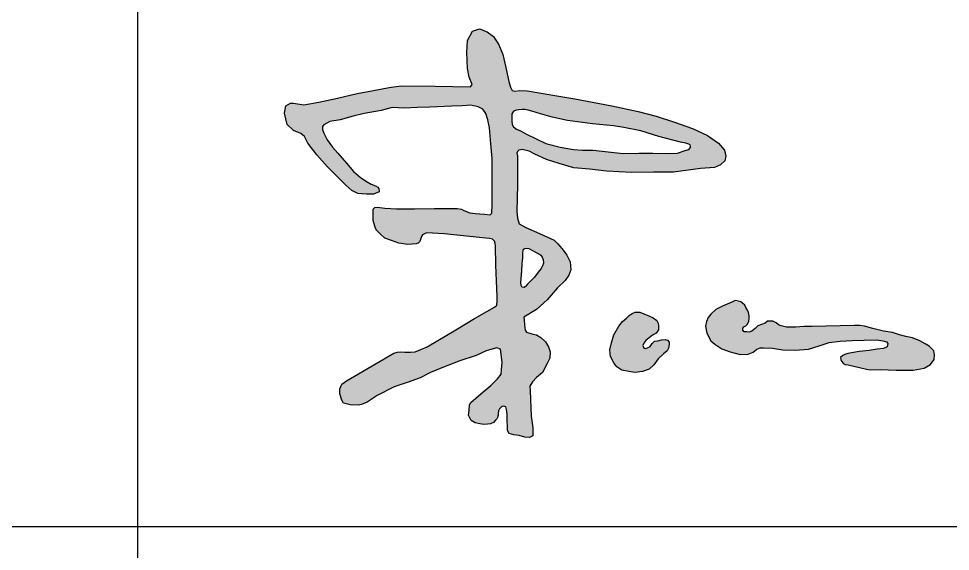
# Model space of a CAD drawing. Extents: x 1162612 to 1711260, y -157368 to 197905.
# Drawn here: x 1660913 to 1662712, y 131445 to 132473 of the extents above; entities that cross this region are included whole.
import ezdxf

# ---------------------------------------------------------------- set-up
doc = ezdxf.new("R2010")
doc.units = 0
doc.header["$LTSCALE"] = 1000
doc.header["$MEASUREMENT"] = 0
doc.layers.get('0').update_dxf_attribs({"linetype": 'CONTINUOUS'})
doc.layers.add('PUB_TITLE', color=4, linetype='CONTINUOUS')

msp = doc.modelspace()

# ---------------------------------------------------------------- hatches: boundary and pattern name
h = msp.add_hatch(color=7)
h.paths.add_polyline_path([(1661875.9, 132207.4), (1661874.8, 132213.3), (1661875.7, 132216.8), (1661878.6, 132219.3), (1661885.1, 132220.8), (1661898.6, 132217.1), (1661909.2, 132211.4), (1661932, 132201), (1661956.5, 132193.2), (1661984.5, 132184.9), (1662015.2, 132182.3), (1662048.5, 132178.7), (1662095.7, 132176.1), (1662138.4, 132176.6), (1662177.3, 132177.1), (1662229.3, 132183.7), (1662256.1, 132186.1), (1662268, 132191.1), (1662276.2, 132198.9), (1662278.3, 132207.5), (1662275.8, 132219), (1662263.9, 132232.9), (1662242.5, 132247.3), (1662213.9, 132261.3), (1662178.8, 132273.6), (1662143.8, 132285.2), (1662108.7, 132294), (1662058.3, 132305.1), (1661986.3, 132318.1), (1661894.7, 132333.8), (1661880.5, 132334.4), (1661871, 132332.9), (1661865.5, 132334.6), (1661862.7, 132340.8), (1661859.8, 132349.4), (1661857.7, 132357.6), (1661853.2, 132378.9), (1661847.4, 132403.6), (1661839.6, 132422.9), (1661829.4, 132438.5), (1661817.4, 132447.5), (1661802.6, 132453.3), (1661789.1, 132448.8), (1661779.2, 132431.1), (1661778, 132407.7), (1661779.3, 132377.1), (1661782.5, 132360.2), (1661788.7, 132345.9), (1661785.3, 132341.2), (1661751.1, 132342.2), (1661716.9, 132342.6), (1661651.2, 132343.5), (1661628, 132340.3), (1661598, 132334.3), (1661566.1, 132328.7), (1661528.2, 132319.5), (1661492.1, 132312.1), (1661463.5, 132307), (1661443.6, 132309.8), (1661437.6, 132309.8), (1661428.8, 132304.7), (1661426.1, 132290.9), (1661431.6, 132269), (1661443.7, 132257.4), (1661457.5, 132251.4), (1661464.5, 132245.9), (1661471.4, 132233), (1661488.5, 132210.3), (1661509.3, 132186.8), (1661544.2, 132152.2), (1661556.2, 132141.2), (1661567.9, 132135.7), (1661584.7, 132134.3), (1661597.9, 132134.3), (1661609.2, 132139), (1661609, 132140.6), (1661608.8, 132141.6), (1661608, 132144.4), (1661606.2, 132147.6), (1661602.1, 132150.4), (1661593.4, 132153.6), (1661585.8, 132158.1), (1661572.9, 132166.7), (1661559.5, 132178.2), (1661545.7, 132193.9), (1661529, 132213.3), (1661518.8, 132224.9), (1661508.8, 132239.3), (1661502.3, 132252.1), (1661499.5, 132259.1), (1661499.5, 132264.7), (1661501.8, 132268.1), (1661513.7, 132274.3), (1661533.5, 132278), (1661558.4, 132285.2), (1661580.2, 132289.9), (1661613, 132295.6), (1661634.3, 132301.3), (1661657.3, 132300.3), (1661682.2, 132301.8), (1661706.6, 132302.3), (1661749.2, 132303.9), (1661770, 132304.9), (1661785.6, 132306), (1661799.7, 132302.8), (1661809, 132298.2), (1661814.7, 132289.9), (1661818.9, 132277.9), (1661822, 132262.4), (1661824.6, 132231.2), (1661826.7, 132203.2), (1661826.9, 132113.9), (1661826.6, 132097.4), (1661822.9, 132094.6), (1661812.2, 132096), (1661794, 132097.2), (1661783.6, 132098.6), (1661772.3, 132102.6), (1661767.7, 132105.5), (1661759.5, 132106.6), (1661715.8, 132106.6), (1661677.4, 132106), (1661642.1, 132105.7), (1661619.6, 132107.5), (1661605.7, 132108.9), (1661600.2, 132108.3), (1661597.3, 132105.4), (1661597, 132095.3), (1661597.3, 132083.8), (1661600.2, 132072.8), (1661602.8, 132065.6), (1661611.2, 132056.9), (1661620.1, 132049.7), (1661632.6, 132045.1), (1661647, 132039.9), (1661664.4, 132037.3), (1661672.9, 132038), (1661680.1, 132038.6), (1661684.1, 132039.6), (1661687.2, 132042.9), (1661689.3, 132048.7), (1661690.7, 132052.7), (1661692.6, 132055.7), (1661700, 132059.5), (1661734.6, 132057.6), (1661814.8, 132049.4), (1661822.1, 132048.8), (1661827.5, 132047.4), (1661832.2, 132043.2), (1661833.5, 132034.9), (1661834, 131997), (1661836.8, 131937), (1661836.6, 131928.1), (1661835.8, 131920.3), (1661831.6, 131915.9), (1661816.8, 131907.7), (1661792.6, 131894.6), (1661756.8, 131872.4), (1661701.6, 131839.8), (1661689.2, 131834.2), (1661678.7, 131829.7), (1661669.1, 131829.4), (1661658.5, 131829.1), (1661649.8, 131829.9), (1661644, 131829.2), (1661637.2, 131827.2), (1661561.5, 131782.9), (1661545.6, 131774.2), (1661537.1, 131767.8), (1661533, 131758.8), (1661533, 131748.7), (1661537.1, 131736.7), (1661540.2, 131730.8), (1661553.1, 131727.7), (1661568.5, 131727.2), (1661574.9, 131728.2), (1661585.5, 131732.7), (1661605.3, 131745.7), (1661637.6, 131762.4), (1661664.8, 131771.4), (1661688.2, 131779.6), (1661708.3, 131789.9), (1661729.7, 131799.3), (1661764.7, 131812.4), (1661796, 131823.1), (1661815.3, 131832.1), (1661824.3, 131834.2), (1661836.3, 131837.5), (1661843.2, 131835.4), (1661844.5, 131825.2), (1661846.5, 131809.6), (1661845.3, 131795.6), (1661844.1, 131786.6), (1661837.5, 131777.9), (1661824.7, 131765.2), (1661805, 131749.2), (1661786, 131732.4), (1661783.5, 131727.8), (1661782.5, 131716.6), (1661781.2, 131707.7), (1661786.4, 131697.6), (1661794, 131692.6), (1661803.1, 131690.8), (1661810.9, 131689.6), (1661817.8, 131690.6), (1661823.7, 131691.2), (1661829.9, 131693.5), (1661833.5, 131697.9), (1661836.5, 131701.1), (1661838.8, 131707.7), (1661838.8, 131711.6), (1661839.5, 131715.9), (1661840.9, 131719.8), (1661844.7, 131723.2), (1661846.6, 131724.4), (1661849.8, 131725.3), (1661853.4, 131723.5), (1661854.6, 131718.7), (1661856, 131709.5), (1661856.1, 131698.9), (1661856.4, 131684.3), (1661856.4, 131677.8), (1661860, 131672.6), (1661869.1, 131670), (1661879.2, 131668.7), (1661890.2, 131665.5), (1661899, 131664.5), (1661905.7, 131667.6), (1661905.7, 131683.4), (1661902.4, 131705.7), (1661900.1, 131754.4), (1661899.8, 131763.5), (1661904.9, 131771.9), (1661912.9, 131780.3), (1661923.9, 131789.8), (1661933.4, 131807.4), (1661938.2, 131817.6), (1661938.9, 131830), (1661936, 131839.9), (1661929.8, 131849.4), (1661920.8, 131857.6), (1661912.4, 131863.1), (1661903.8, 131864.8), (1661893.6, 131868), (1661890.7, 131872), (1661889.6, 131882.1), (1661888.7, 131891.1), (1661888.3, 131897.1), (1661912.3, 131911.7), (1661933.3, 131930.4), (1661953.4, 131953.7), (1661968, 131967.5), (1661975.3, 131978.1), (1661978.6, 131988), (1661977.9, 132003.8), (1661971.3, 132016.6), (1661962.2, 132028.7), (1661953.4, 132038.9), (1661946.8, 132045.8), (1661918.2, 132058.6), (1661891.9, 132069.7), (1661879.2, 132077.1), (1661875.7, 132088.2), (1661874.5, 132101.6), (1661875.9, 132152.6)])
h.paths.add_polyline_path([(1661893, 132249.9), (1661881.5, 132256.3), (1661873.8, 132260.1), (1661868.3, 132264), (1661865.5, 132268.8), (1661865.1, 132275.7), (1661864.9, 132289.4), (1661866.3, 132291.2), (1661867.6, 132293.3), (1661870.2, 132295.3), (1661874.2, 132296.6), (1661878, 132297.4), (1661884.8, 132297.8), (1661890.1, 132297.6), (1661896.5, 132296.6), (1661903.5, 132294.4), (1661920.2, 132289.3), (1661942.8, 132282.8), (1661972.4, 132276.4), (1662020.6, 132270.3), (1662061.2, 132266.1), (1662080.9, 132263), (1662114.2, 132256.3), (1662148.5, 132245.4), (1662190.9, 132234.5), (1662201.1, 132232.7), (1662206.4, 132231.1), (1662209, 132229.4), (1662209.6, 132226.8), (1662209.8, 132224.6), (1662206.8, 132220.7), (1662199.3, 132218.5), (1662184.9, 132213.2), (1662165.2, 132212.9), (1662137.1, 132213.5), (1662110.2, 132213.5), (1662079.9, 132212.9), (1662021.9, 132219.4), (1662001.4, 132219.4), (1661983.9, 132220.5), (1661958.2, 132225.2), (1661930.7, 132232.2)], flags=16)
h.paths.add_polyline_path([(1661890.2, 132029.3), (1661893.4, 132029.8), (1661898, 132029.3), (1661911.7, 132021.6), (1661917.2, 132019.3), (1661920.8, 132016.4), (1661923.8, 132012.7), (1661925.2, 132008.1), (1661925.8, 132001.1), (1661924.2, 131996), (1661921.3, 131990.8), (1661916, 131983.9), (1661908.7, 131974.3), (1661901.6, 131967.2), (1661895.2, 131960.9), (1661891.3, 131956.1), (1661888.6, 131954.4), (1661885.5, 131954.6), (1661884.1, 131955.5), (1661882.7, 131958.1), (1661882.6, 131963.5), (1661884.1, 131986.5), (1661884.7, 132000.1), (1661885.3, 132006.2), (1661886, 132010.6), (1661886.1, 132019.7), (1661886.6, 132026.1), (1661887.7, 132028.4)], flags=16)
h = msp.add_hatch(color=7)
h.paths.add_polyline_path([(1662157.6, 131826.2), (1662164.8, 131831.6), (1662167.3, 131837.3), (1662168.9, 131844.2), (1662168.4, 131848.6), (1662165.3, 131852.2), (1662161.2, 131854), (1662154.2, 131853.2), (1662147, 131851.4), (1662140.6, 131850.4), (1662136.2, 131845.8), (1662132.1, 131840.4), (1662126.7, 131837.5), (1662122.1, 131836.5), (1662119, 131838.1), (1662118, 131841.9), (1662120, 131846.5), (1662123.9, 131851.7), (1662136.8, 131862.3), (1662143.7, 131866.1), (1662148.2, 131872.7), (1662148, 131881.2), (1662146.9, 131886.7), (1662145.1, 131890.4), (1662138, 131895.5), (1662129.7, 131899.5), (1662120.1, 131903.6), (1662112.2, 131906.8), (1662103, 131906.8), (1662097.1, 131904.1), (1662091.8, 131900), (1662086.4, 131895.1), (1662078.7, 131888.7), (1662071.5, 131879.4), (1662061.9, 131862.5), (1662057.1, 131847.2), (1662054, 131833.9), (1662055.5, 131820.8), (1662061.7, 131808.5), (1662067.8, 131800.7), (1662077.4, 131794.6), (1662090.7, 131791.8), (1662102.3, 131790.2), (1662117.5, 131792), (1662130.3, 131796.4), (1662138.8, 131804.6), (1662147.3, 131816.2)])
h.paths.add_polyline_path([(1662638.5, 131857.2), (1662625.3, 131859.7), (1662613.2, 131862.6), (1662599.7, 131867), (1662582.2, 131869.6), (1662561.7, 131874.7), (1662545.6, 131879.4), (1662535.8, 131880.9), (1662526.3, 131880.9), (1662443.9, 131878.9), (1662429.2, 131878.9), (1662412.8, 131877.9), (1662395.3, 131877.7), (1662384.8, 131880), (1662379.6, 131882), (1662375.3, 131885.9), (1662368.6, 131888.9), (1662358.5, 131889.2), (1662353.9, 131885.6), (1662347.2, 131882.8), (1662340, 131880), (1662334.4, 131875.1), (1662328.5, 131870), (1662323, 131868.2), (1662318.8, 131868.7), (1662313.8, 131868.6), (1662311.2, 131871.9), (1662311, 131875.4), (1662313, 131878.2), (1662316.6, 131880.4), (1662319.1, 131882.7), (1662322.7, 131888.8), (1662323.2, 131894.9), (1662322.9, 131899.4), (1662322.1, 131906.1), (1662320, 131910.6), (1662316.8, 131915.8), (1662314.5, 131920.1), (1662310.5, 131924.1), (1662306.8, 131926.5), (1662302.6, 131928), (1662296.8, 131928.9), (1662294.5, 131928.1), (1662292.2, 131927), (1662289.4, 131926), (1662271.9, 131918), (1662258.7, 131911.4), (1662249.2, 131902.7), (1662243.8, 131896.5), (1662240.5, 131888.8), (1662239, 131879.7), (1662241.6, 131866.2), (1662248.9, 131851.2), (1662256.9, 131844.6), (1662270.4, 131835.8), (1662286.5, 131830), (1662305.5, 131824.9), (1662320.9, 131825.6), (1662331.1, 131829.6), (1662338, 131834.8), (1662344.6, 131838), (1662350.5, 131838), (1662368.4, 131837.3), (1662387.9, 131833.7), (1662412.1, 131833.2), (1662437.5, 131835), (1662458, 131841.4), (1662477.3, 131847.8), (1662498.9, 131850.7), (1662521.7, 131851.9), (1662545, 131852.5), (1662569.6, 131852.9), (1662580.9, 131851.4), (1662588.1, 131849.1), (1662591, 131846.2), (1662589.6, 131839.3), (1662582.2, 131836.3), (1662570.4, 131834.9), (1662554.6, 131832.6), (1662535.7, 131830.4), (1662513.5, 131826.9), (1662507.5, 131824.9), (1662503.9, 131822.8), (1662499.4, 131819), (1662499.8, 131815), (1662501.2, 131811.9), (1662504.4, 131808.2), (1662508.4, 131805.6), (1662514.4, 131804.9), (1662549.4, 131796.3), (1662556.6, 131795.5), (1662576, 131795.8), (1662607, 131794.7), (1662639.9, 131794.7), (1662660.8, 131798.4), (1662673.2, 131805.3), (1662680.5, 131815.2), (1662681.2, 131823.9), (1662679.4, 131831.6), (1662670.6, 131840.7), (1662662.9, 131845.1), (1662652.7, 131850.9)])

# ---------------------------------------------------------------- linework, layer by layer
for points in [[(1661609.2, 132139), (1661597.9, 132134.3), (1661584.7, 132134.3), (1661567.9, 132135.7), (1661556.2, 132141.2), (1661544.2, 132152.2), (1661509.3, 132186.8), (1661488.5, 132210.3), (1661471.4, 132233), (1661464.5, 132245.9), (1661457.5, 132251.4), (1661443.7, 132257.4), (1661431.6, 132269), (1661426.1, 132290.9), (1661428.8, 132304.7), (1661437.6, 132309.8), (1661443.6, 132309.8), (1661463.5, 132307), (1661492.1, 132312.1), (1661528.2, 132319.5), (1661566.1, 132328.7), (1661598, 132334.3), (1661628, 132340.3), (1661651.2, 132343.5), (1661716.9, 132342.6), (1661751.1, 132342.2), (1661785.3, 132341.2), (1661788.7, 132345.9), (1661782.5, 132360.2), (1661779.3, 132377.1), (1661778, 132407.7), (1661779.2, 132431.1), (1661789.1, 132448.8), (1661802.6, 132453.3), (1661817.4, 132447.5), (1661829.4, 132438.5), (1661839.6, 132422.9), (1661847.4, 132403.6), (1661853.2, 132378.9), (1661857.7, 132357.6), (1661859.8, 132349.4), (1661862.7, 132340.8), (1661865.5, 132334.6), (1661871, 132332.9), (1661880.5, 132334.4), (1661894.7, 132333.8), (1661986.3, 132318.1), (1662058.3, 132305.1), (1662108.7, 132294), (1662143.8, 132285.2), (1662178.8, 132273.6), (1662213.9, 132261.3), (1662242.5, 132247.3), (1662263.9, 132232.9), (1662275.8, 132219), (1662278.3, 132207.5), (1662276.2, 132198.9), (1662268, 132191.1), (1662256.1, 132186.1), (1662229.3, 132183.7), (1662177.3, 132177.1), (1662138.4, 132176.6), (1662095.7, 132176.1), (1662048.5, 132178.7), (1662015.2, 132182.3), (1661984.5, 132184.9), (1661956.5, 132193.2), (1661932, 132201), (1661909.2, 132211.4), (1661898.6, 132217.1), (1661885.1, 132220.8), (1661878.6, 132219.3), (1661875.7, 132216.8), (1661874.8, 132213.3), (1661875.9, 132207.4), (1661875.9, 132152.6), (1661874.5, 132101.6), (1661875.7, 132088.2), (1661879.2, 132077.1), (1661891.9, 132069.7), (1661918.2, 132058.6), (1661946.8, 132045.8), (1661953.4, 132038.9), (1661962.2, 132028.7), (1661971.3, 132016.6), (1661977.9, 132003.8), (1661978.6, 131988), (1661975.3, 131978.1), (1661968, 131967.5), (1661953.4, 131953.7), (1661933.3, 131930.4), (1661912.3, 131911.7), (1661888.3, 131897.1), (1661888.7, 131891.1), (1661889.6, 131882.1), (1661890.7, 131872), (1661893.6, 131868), (1661903.8, 131864.8), (1661912.4, 131863.1), (1661920.8, 131857.6), (1661929.8, 131849.4), (1661936, 131839.9), (1661938.9, 131830), (1661938.2, 131817.6), (1661933.4, 131807.4), (1661923.9, 131789.8), (1661912.9, 131780.3), (1661904.9, 131771.9), (1661899.8, 131763.5), (1661900.1, 131754.4), (1661902.4, 131705.7), (1661905.7, 131683.4), (1661905.7, 131667.6), (1661899, 131664.5), (1661890.2, 131665.5), (1661879.2, 131668.7), (1661869.1, 131670), (1661860, 131672.6), (1661856.4, 131677.8), (1661856.4, 131684.3), (1661856.1, 131698.9), (1661856, 131709.5), (1661854.6, 131718.7), (1661853.4, 131723.5), (1661849.8, 131725.3), (1661846.6, 131724.4), (1661844.7, 131723.2), (1661840.9, 131719.8), (1661839.5, 131715.9), (1661838.8, 131711.6), (1661838.8, 131707.7), (1661836.5, 131701.1), (1661833.5, 131697.9), (1661829.9, 131693.5), (1661823.7, 131691.2), (1661817.8, 131690.6), (1661810.9, 131689.6), (1661803.1, 131690.8), (1661794, 131692.6), (1661786.4, 131697.6), (1661781.2, 131707.7), (1661782.5, 131716.6), (1661783.5, 131727.8), (1661786, 131732.4), (1661805, 131749.2), (1661824.7, 131765.2), (1661837.5, 131777.9), (1661844.1, 131786.6), (1661845.3, 131795.6), (1661846.5, 131809.6), (1661844.5, 131825.2), (1661843.2, 131835.4), (1661836.3, 131837.5), (1661824.3, 131834.2), (1661815.3, 131832.1), (1661796, 131823.1), (1661764.7, 131812.4), (1661729.7, 131799.3), (1661708.3, 131789.9), (1661688.2, 131779.6), (1661664.8, 131771.4), (1661637.6, 131762.4), (1661605.3, 131745.7), (1661585.5, 131732.7), (1661574.9, 131728.2), (1661568.5, 131727.2), (1661553.1, 131727.7), (1661540.2, 131730.8), (1661537.1, 131736.7), (1661533, 131748.7), (1661533, 131758.8), (1661537.1, 131767.8), (1661545.6, 131774.2), (1661561.5, 131782.9), (1661637.2, 131827.2), (1661644, 131829.2), (1661649.8, 131829.9), (1661658.5, 131829.1), (1661669.1, 131829.4), (1661678.7, 131829.7), (1661689.2, 131834.2), (1661701.6, 131839.8), (1661756.8, 131872.4), (1661792.6, 131894.6), (1661816.8, 131907.7), (1661831.6, 131915.9), (1661835.8, 131920.3), (1661836.6, 131928.1), (1661836.8, 131937), (1661834, 131997), (1661833.5, 132034.9), (1661832.2, 132043.2), (1661827.5, 132047.4), (1661822.1, 132048.8), (1661814.8, 132049.4), (1661734.6, 132057.6), (1661700, 132059.5), (1661692.6, 132055.7), (1661690.7, 132052.7), (1661689.3, 132048.7), (1661687.2, 132042.9), (1661684.1, 132039.6), (1661680.1, 132038.6), (1661672.9, 132038), (1661664.4, 132037.3), (1661647, 132039.9), (1661632.6, 132045.1), (1661620.1, 132049.7), (1661611.2, 132056.9), (1661602.8, 132065.6), (1661600.2, 132072.8), (1661597.3, 132083.8), (1661597, 132095.3), (1661597.3, 132105.4), (1661600.2, 132108.3), (1661605.7, 132108.9), (1661619.6, 132107.5), (1661642.1, 132105.7), (1661677.4, 132106), (1661715.8, 132106.6), (1661759.5, 132106.6), (1661767.7, 132105.5), (1661772.3, 132102.6), (1661783.6, 132098.6), (1661794, 132097.2), (1661812.2, 132096), (1661822.9, 132094.6), (1661826.6, 132097.4), (1661826.9, 132113.9), (1661826.7, 132203.2), (1661824.6, 132231.2), (1661822, 132262.4), (1661818.9, 132277.9), (1661814.7, 132289.9), (1661809, 132298.2), (1661799.7, 132302.8), (1661785.6, 132306), (1661770, 132304.9), (1661749.2, 132303.9), (1661706.6, 132302.3), (1661682.2, 132301.8), (1661657.3, 132300.3), (1661634.3, 132301.3), (1661613, 132295.6), (1661580.2, 132289.9), (1661558.4, 132285.2), (1661533.5, 132278), (1661513.7, 132274.3), (1661501.8, 132268.1), (1661499.5, 132264.7), (1661499.5, 132259.1), (1661502.3, 132252.1), (1661508.8, 132239.3), (1661518.8, 132224.9), (1661529, 132213.3), (1661545.7, 132193.9), (1661559.5, 132178.2), (1661572.9, 132166.7), (1661585.8, 132158.1), (1661593.4, 132153.6), (1661602.1, 132150.4), (1661606.2, 132147.6), (1661608, 132144.4), (1661608.8, 132141.6), (1661609, 132140.6)], [(1661864.9, 132289.4), (1661865.1, 132275.7), (1661865.5, 132268.8), (1661868.3, 132264), (1661873.8, 132260.1), (1661881.5, 132256.3), (1661893, 132249.9), (1661930.7, 132232.2), (1661958.2, 132225.2), (1661983.9, 132220.5), (1662001.4, 132219.4), (1662021.9, 132219.4), (1662079.9, 132212.9), (1662110.2, 132213.5), (1662137.1, 132213.5), (1662165.2, 132212.9), (1662184.9, 132213.2), (1662199.3, 132218.5), (1662206.8, 132220.7), (1662209.8, 132224.6), (1662209.6, 132226.8), (1662209, 132229.4), (1662206.4, 132231.1), (1662201.1, 132232.7), (1662190.9, 132234.5), (1662148.5, 132245.4), (1662114.2, 132256.3), (1662080.9, 132263), (1662061.2, 132266.1), (1662020.6, 132270.3), (1661972.4, 132276.4), (1661942.8, 132282.8), (1661920.2, 132289.3), (1661903.5, 132294.4), (1661896.5, 132296.6), (1661890.1, 132297.6), (1661884.8, 132297.8), (1661878, 132297.4), (1661874.2, 132296.6), (1661870.2, 132295.3), (1661867.6, 132293.3), (1661866.3, 132291.2)], [(1661886, 132010.6), (1661886.1, 132019.7), (1661886.6, 132026.1), (1661887.7, 132028.4), (1661890.2, 132029.3), (1661893.4, 132029.8), (1661898, 132029.3), (1661911.7, 132021.6), (1661917.2, 132019.3), (1661920.8, 132016.4), (1661923.8, 132012.7), (1661925.2, 132008.1), (1661925.8, 132001.1), (1661924.2, 131996), (1661921.3, 131990.8), (1661916, 131983.9), (1661908.7, 131974.3), (1661901.6, 131967.2), (1661895.2, 131960.9), (1661891.3, 131956.1), (1661888.6, 131954.4), (1661885.5, 131954.6), (1661884.1, 131955.5), (1661882.7, 131958.1), (1661882.6, 131963.5), (1661884.1, 131986.5), (1661884.7, 132000.1), (1661885.3, 132006.2)], [(1662289.4, 131926), (1662271.9, 131918), (1662258.7, 131911.4), (1662249.2, 131902.7), (1662243.8, 131896.5), (1662240.5, 131888.8), (1662239, 131879.7), (1662241.6, 131866.2), (1662248.9, 131851.2), (1662256.9, 131844.6), (1662270.4, 131835.8), (1662286.5, 131830), (1662305.5, 131824.9), (1662320.9, 131825.6), (1662331.1, 131829.6), (1662338, 131834.8), (1662344.6, 131838), (1662350.5, 131838), (1662368.4, 131837.3), (1662387.9, 131833.7), (1662412.1, 131833.2), (1662437.5, 131835), (1662458, 131841.4), (1662477.3, 131847.8), (1662498.9, 131850.7), (1662521.7, 131851.9), (1662545, 131852.5), (1662569.6, 131852.9), (1662580.9, 131851.4), (1662588.1, 131849.1), (1662591, 131846.2), (1662589.6, 131839.3), (1662582.2, 131836.3), (1662570.4, 131834.9), (1662554.6, 131832.6), (1662535.7, 131830.4), (1662513.5, 131826.9), (1662507.5, 131824.9), (1662503.9, 131822.8), (1662499.4, 131819), (1662499.8, 131815), (1662501.2, 131811.9), (1662504.4, 131808.2), (1662508.4, 131805.6), (1662514.4, 131804.9), (1662549.4, 131796.3), (1662556.6, 131795.5), (1662576, 131795.8), (1662607, 131794.7), (1662639.9, 131794.7), (1662660.8, 131798.4), (1662673.2, 131805.3), (1662680.5, 131815.2), (1662681.2, 131823.9), (1662679.4, 131831.6), (1662670.6, 131840.7), (1662662.9, 131845.1), (1662652.7, 131850.9), (1662638.5, 131857.2), (1662625.3, 131859.7), (1662613.2, 131862.6), (1662599.7, 131867), (1662582.2, 131869.6), (1662561.7, 131874.7), (1662545.6, 131879.4), (1662535.8, 131880.9), (1662526.3, 131880.9), (1662443.9, 131878.9), (1662429.2, 131878.9), (1662412.8, 131877.9), (1662395.3, 131877.7), (1662384.8, 131880), (1662379.6, 131882), (1662375.3, 131885.9), (1662368.6, 131888.9), (1662358.5, 131889.2), (1662353.9, 131885.6), (1662347.2, 131882.8), (1662340, 131880), (1662334.4, 131875.1), (1662328.5, 131870), (1662323, 131868.2), (1662318.8, 131868.7), (1662313.8, 131868.6), (1662311.2, 131871.9), (1662311, 131875.4), (1662313, 131878.2), (1662316.6, 131880.4), (1662319.1, 131882.7), (1662322.7, 131888.8), (1662323.2, 131894.9), (1662322.9, 131899.4), (1662322.1, 131906.1), (1662320, 131910.6), (1662316.8, 131915.8), (1662314.5, 131920.1), (1662310.5, 131924.1), (1662306.8, 131926.5), (1662302.6, 131928), (1662296.8, 131928.9), (1662294.5, 131928.1), (1662292.2, 131927)], [(1662097.1, 131904.1), (1662103, 131906.8), (1662112.2, 131906.8), (1662120.1, 131903.6), (1662129.7, 131899.5), (1662138, 131895.5), (1662145.1, 131890.4), (1662146.9, 131886.7), (1662148, 131881.2), (1662148.2, 131872.7), (1662143.7, 131866.1), (1662136.8, 131862.3), (1662123.9, 131851.7), (1662120, 131846.5), (1662118, 131841.9), (1662119, 131838.1), (1662122.1, 131836.5), (1662126.7, 131837.5), (1662132.1, 131840.4), (1662136.2, 131845.8), (1662140.6, 131850.4), (1662147, 131851.4), (1662154.2, 131853.2), (1662161.2, 131854), (1662165.3, 131852.2), (1662168.4, 131848.6), (1662168.9, 131844.2), (1662167.3, 131837.3), (1662164.8, 131831.6), (1662157.6, 131826.2), (1662147.3, 131816.2), (1662138.8, 131804.6), (1662130.3, 131796.4), (1662117.5, 131792), (1662102.3, 131790.2), (1662090.7, 131791.8), (1662077.4, 131794.6), (1662067.8, 131800.7), (1662061.7, 131808.5), (1662055.5, 131820.8), (1662054, 131833.9), (1662057.1, 131847.2), (1662061.9, 131862.5), (1662071.5, 131879.4), (1662078.7, 131888.7), (1662086.4, 131895.1), (1662091.8, 131900)]]:
    msp.add_lwpolyline(points, close=True)
at = {"layer": 'PUB_TITLE', "color": 4}
for p, q in [((1661143.3, 126493), (1661143.3, 133493)), ((1657443.3, 131493), (1662943.3, 131493))]:
    msp.add_line(p, q, dxfattribs=at)

doc.saveas('drawing.dxf')
